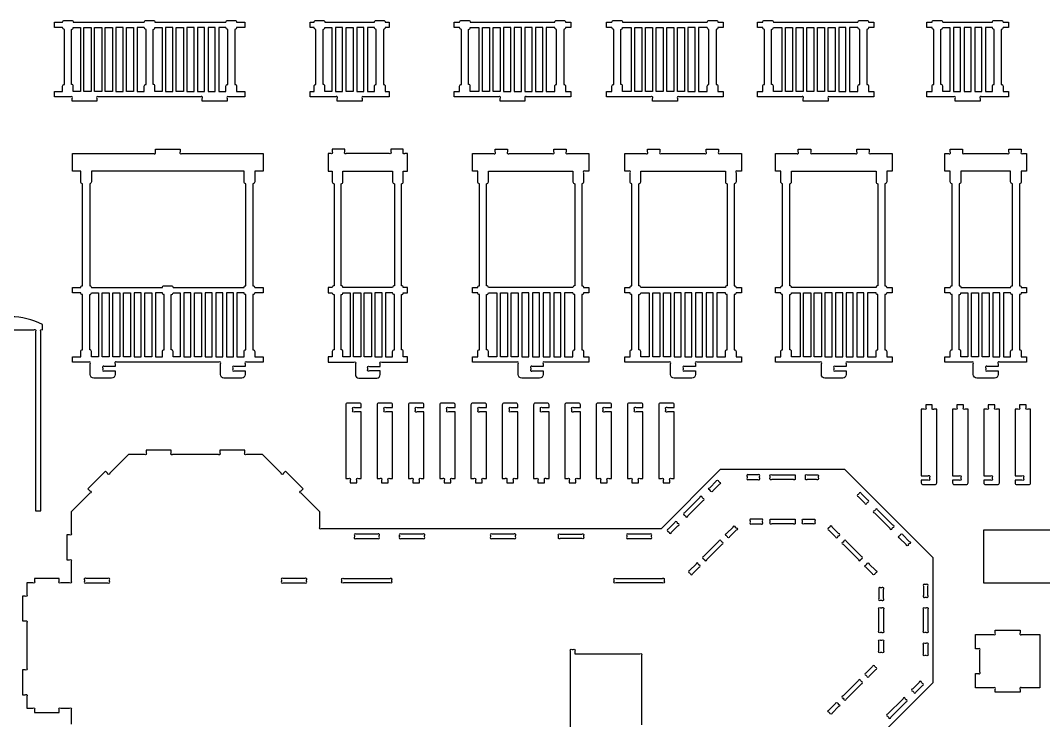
# Model space of a CAD drawing. Extents: x -923 to 1153, y -842 to 974.
# Drawn here: x -366 to 326, y 500 to 974 of the extents above; entities that cross this region are included whole.
import ezdxf

# ---------------------------------------------------------------- set-up
doc = ezdxf.new("R2010")
doc.units = 0
doc.header["$MEASUREMENT"] = 0
doc.layers.get('0').update_dxf_attribs({"linetype": 'CONTINUOUS'})

msp = doc.modelspace()

# ---------------------------------------------------------------- linework, layer by layer
for points in [[(-243.1, 918.91), (-243.1, 920.85, 1), (-244.16, 921.91), (-278.69, 921.91), (-313.22, 921.91, 1), (-314.28, 920.85), (-314.28, 918.91), (-331.08, 918.91), (-331.08, 920.85, 1), (-332.15, 921.91), (-343.08, 921.91), (-343.08, 925.51), (-337.49, 925.51), (-337.49, 929.11, -0.414214), (-336.29, 930.31), (-336.29, 967.51, -0.414214), (-337.49, 968.71), (-343.08, 968.71), (-343.08, 972.31), (-337.49, 972.31, -0.414214), (-336.29, 973.51), (-331.49, 973.51, -0.414214), (-330.29, 972.31), (-282.29, 972.31, -0.414214), (-281.09, 973.51), (-276.29, 973.51, -0.414214), (-275.09, 972.31), (-227.09, 972.31, -0.414214), (-225.89, 973.51), (-221.09, 973.51, -0.414214), (-219.89, 972.31), (-214.3, 972.31), (-214.3, 968.71), (-219.89, 968.71, -0.414214), (-221.09, 967.51), (-221.09, 930.31, -0.414214), (-219.89, 929.11), (-219.89, 925.51), (-214.3, 925.51), (-214.3, 921.91), (-225.24, 921.91, 1), (-226.3, 920.85), (-226.3, 918.91)], [(-330.29, 925.51), (-330.29, 929.11, 0.414214), (-331.49, 930.31), (-331.49, 967.51, 0.414214), (-330.29, 968.71), (-325.49, 968.71), (-325.49, 925.51)], [(-281.09, 930.31), (-281.09, 967.51, -0.414214), (-282.29, 968.71), (-287.09, 968.71), (-287.09, 925.51), (-282.29, 925.51), (-282.29, 929.11, -0.414214)], [(-276.29, 930.31), (-276.29, 967.51, 0.414214), (-275.09, 968.71), (-270.29, 968.71), (-270.29, 925.51), (-275.09, 925.51), (-275.09, 929.11, 0.414214)], [(-227.09, 925.51), (-227.09, 929.11, -0.414214), (-225.89, 930.31), (-225.89, 967.51, -0.414214), (-227.09, 968.71), (-231.89, 968.71), (-231.89, 925.51)], [(-151.86, 918.91), (-151.86, 920.85, 1), (-152.92, 921.91), (-170.22, 921.91), (-170.22, 925.51), (-167.46, 925.51), (-167.46, 929.11, -0.414214), (-166.26, 930.31), (-166.26, 967.51, -0.414214), (-167.46, 968.71), (-170.22, 968.71), (-170.22, 972.31), (-167.46, 972.31, -0.414214), (-166.26, 973.51), (-161.46, 973.51, -0.414214), (-160.26, 972.31), (-126.66, 972.31, -0.414214), (-125.46, 973.51), (-120.66, 973.51, -0.414214), (-119.46, 972.31), (-116.7, 972.31), (-116.7, 968.71), (-119.46, 968.71, -0.414214), (-120.66, 967.51), (-120.66, 930.31, -0.414214), (-119.46, 929.11), (-119.46, 925.51), (-116.7, 925.51), (-116.7, 921.91), (-134, 921.91, 1), (-135.06, 920.85), (-135.06, 918.91)], [(-161.46, 930.31), (-161.46, 967.51, 0.414214), (-160.26, 968.71), (-155.46, 968.71), (-155.46, 925.51), (-160.26, 925.51), (-160.26, 929.11, 0.414214)], [(-125.46, 930.31), (-125.46, 967.51, -0.414214), (-126.66, 968.71), (-131.46, 968.71), (-131.46, 925.51), (-126.66, 925.51), (-126.66, 929.11, -0.414214)], [(-41.75, 918.91), (-41.75, 920.85, 1), (-42.81, 921.91), (-72.76, 921.91), (-72.76, 925.51), (-69.15, 925.51), (-69.15, 929.11, -0.414214), (-67.95, 930.31), (-67.95, 967.51, -0.414214), (-69.15, 968.71), (-72.76, 968.71), (-72.76, 972.31), (-69.15, 972.31, -0.414214), (-67.95, 973.51), (-63.15, 973.51, -0.414214), (-61.95, 972.31), (-4.74, 972.31, -0.414214), (-3.54, 973.51), (1.26, 973.51, -0.414214), (2.46, 972.31), (6.07, 972.31), (6.07, 968.71), (2.46, 968.71, -0.414214), (1.26, 967.51), (1.26, 930.31, -0.414214), (2.46, 929.11), (2.46, 925.51), (6.07, 925.51), (6.07, 921.91), (-23.89, 921.91, 1), (-24.95, 920.85), (-24.95, 918.91)], [(-56.15, 925.51), (-61.95, 925.51), (-61.95, 929.11, 0.414214), (-63.15, 930.31), (-63.15, 967.51, 0.414214), (-61.95, 968.71), (-56.15, 968.71)], [(-10.55, 925.51), (-4.74, 925.51), (-4.74, 929.11, -0.414214), (-3.54, 930.31), (-3.54, 967.51, -0.414214), (-4.74, 968.71), (-10.55, 968.71)], [(61.26, 918.91), (61.26, 920.85, 1), (60.2, 921.91), (30.24, 921.91), (30.24, 925.51), (33.85, 925.51), (33.85, 929.11, -0.414214), (35.05, 930.31), (35.05, 967.51, -0.414214), (33.85, 968.71), (30.24, 968.71), (30.24, 972.31), (33.85, 972.31, -0.414214), (35.05, 973.51), (39.85, 973.51, -0.414214), (41.05, 972.31), (98.26, 972.31, -0.414214), (99.46, 973.51), (104.26, 973.51, -0.414214), (105.46, 972.31), (109.07, 972.31), (109.07, 968.71), (105.46, 968.71, -0.414214), (104.26, 967.51), (104.26, 930.31, -0.414214), (105.46, 929.11), (105.46, 925.51), (109.07, 925.51), (109.07, 921.91), (79.12, 921.91, 1), (78.06, 920.85), (78.06, 918.91)], [(46.86, 925.51), (41.05, 925.51), (41.05, 929.11, 0.414214), (39.85, 930.31), (39.85, 967.51, 0.414214), (41.05, 968.71), (46.86, 968.71)], [(92.46, 925.51), (98.26, 925.51), (98.26, 929.11, -0.414214), (99.46, 930.31), (99.46, 967.51, -0.414214), (98.26, 968.71), (92.46, 968.71)], [(163.18, 918.91), (163.18, 920.85, 1), (162.12, 921.91), (132.16, 921.91), (132.16, 925.51), (135.77, 925.51), (135.77, 929.11, -0.414214), (136.97, 930.31), (136.97, 967.51, -0.414214), (135.77, 968.71), (132.16, 968.71), (132.16, 972.31), (135.77, 972.31, -0.414214), (136.97, 973.51), (141.77, 973.51, -0.414214), (142.97, 972.31), (200.18, 972.31, -0.414214), (201.38, 973.51), (206.18, 973.51, -0.414214), (207.38, 972.31), (210.99, 972.31), (210.99, 968.71), (207.38, 968.71, -0.414214), (206.18, 967.51), (206.18, 930.31, -0.414214), (207.38, 929.11), (207.38, 925.51), (210.99, 925.51), (210.99, 921.91), (181.04, 921.91, 1), (179.98, 920.85), (179.98, 918.91)], [(148.78, 925.51), (142.97, 925.51), (142.97, 929.11, 0.414214), (141.77, 930.31), (141.77, 967.51, 0.414214), (142.97, 968.71), (148.78, 968.71)], [(194.38, 925.51), (200.18, 925.51), (200.18, 929.11, -0.414214), (201.38, 930.31), (201.38, 967.51, -0.414214), (200.18, 968.71), (194.38, 968.71)], [(265.89, 918.91), (265.89, 920.85, 1), (264.83, 921.91), (246.68, 921.91), (246.68, 925.51), (250.29, 925.51), (250.29, 929.11, -0.414214), (251.49, 930.31), (251.49, 967.51, -0.414214), (250.29, 968.71), (246.68, 968.71), (246.68, 972.31), (250.29, 972.31, -0.414214), (251.49, 973.51), (256.29, 973.51, -0.414214), (257.49, 972.31), (291.09, 972.31, -0.414214), (292.29, 973.51), (297.09, 973.51, -0.414214), (298.29, 972.31), (301.9, 972.31), (301.9, 968.71), (298.29, 968.71, -0.414214), (297.09, 967.51), (297.09, 930.31, -0.414214), (298.29, 929.11), (298.29, 925.51), (301.9, 925.51), (301.9, 921.91), (283.75, 921.91, 1), (282.69, 920.85), (282.69, 918.91)], [(256.29, 930.31), (256.29, 967.51, 0.414214), (257.49, 968.71), (262.29, 968.71), (262.29, 925.51), (257.49, 925.51), (257.49, 929.11, 0.414214)], [(292.29, 930.31), (292.29, 967.51, -0.414214), (291.09, 968.71), (286.29, 968.71), (286.29, 925.51), (291.09, 925.51), (291.09, 929.11, -0.414214)], [(-318.82, 734.13), (-318.82, 741.46, 1), (-319.88, 742.53), (-330.82, 742.53), (-330.82, 746.13), (-325.23, 746.13), (-325.23, 749.73, -0.414214), (-324.03, 750.93), (-324.03, 788.13, -0.414214), (-325.23, 789.33), (-330.82, 789.33), (-330.82, 792.93), (-325.23, 792.93, -0.414214), (-324.03, 794.13), (-324.03, 863.13, -0.414214), (-325.23, 864.33), (-325.23, 871.53), (-330.82, 871.53), (-330.82, 883.53), (-275.89, 883.53, 1), (-274.83, 884.59), (-274.83, 886.53), (-258.03, 886.53), (-258.03, 884.59, 1), (-256.97, 883.53), (-202.04, 883.53), (-202.04, 871.53), (-207.63, 871.53), (-207.63, 864.33, -0.414214), (-208.83, 863.13), (-208.83, 794.13, -0.414214), (-207.63, 792.93), (-202.04, 792.93), (-202.04, 789.33), (-207.63, 789.33, -0.414214), (-208.83, 788.13), (-208.83, 750.93, -0.414214), (-207.63, 749.73), (-207.63, 746.13), (-202.04, 746.13), (-202.04, 742.53), (-212.98, 742.53, 1), (-214.04, 741.46), (-214.04, 739.53), (-221.38, 739.53, 1), (-222.44, 738.46), (-222.44, 737.59, 1), (-221.38, 736.53), (-214.04, 736.53), (-214.04, 734.13, -0.414214), (-216.44, 731.73), (-228.44, 731.73, -0.414214), (-230.84, 734.13), (-230.84, 741.46, 1), (-231.9, 742.53), (-266.43, 742.53), (-300.96, 742.53, 1), (-302.02, 741.46), (-302.02, 739.53), (-309.36, 739.53, 1), (-310.42, 738.46), (-310.42, 737.59, 1), (-309.36, 736.53), (-302.02, 736.53), (-302.02, 734.13, -0.414214), (-304.42, 731.73), (-316.42, 731.73, -0.414214)], [(-157.96, 742.53), (-140.66, 742.52, -1), (-139.6, 741.45), (-139.6, 741.03), (-139.6, 734.13, 0.414214), (-137.2, 731.73), (-125.2, 731.73, 0.414214), (-122.8, 734.13), (-122.8, 736.53), (-130.14, 736.53, -1), (-131.2, 737.59), (-131.2, 738.46, -1), (-130.14, 739.53), (-122.8, 739.53), (-122.8, 741.46, -1), (-121.74, 742.53), (-104.44, 742.53), (-104.44, 746.13), (-107.2, 746.13), (-107.2, 749.73, 0.414214), (-108.4, 750.93), (-108.4, 788.13, 0.414214), (-107.2, 789.33), (-104.44, 789.33), (-104.44, 792.93), (-107.2, 792.93, 0.414214), (-108.4, 794.13), (-108.4, 863.13, 0.414214), (-107.2, 864.33), (-107.2, 871.53), (-104.44, 871.53), (-104.44, 883.53), (-106.14, 883.53, -1), (-107.2, 884.59), (-107.2, 886.53), (-115.6, 886.53), (-115.6, 884.59, -1), (-116.66, 883.53), (-145.74, 883.53, -1), (-146.8, 884.59), (-146.8, 886.53), (-155.2, 886.53), (-155.2, 884.59, -1), (-156.26, 883.53), (-157.96, 883.53), (-157.96, 871.53), (-155.2, 871.53), (-155.2, 864.33, 0.414214), (-154, 863.13), (-154, 794.13, 0.414214), (-155.2, 792.93), (-157.96, 792.93), (-157.96, 789.33), (-155.2, 789.33, 0.414214), (-154, 788.13), (-154, 750.93, 0.414214), (-155.2, 749.73), (-155.2, 746.13), (-157.96, 746.13)], [(-56.89, 792.93, -0.414214), (-55.69, 794.13), (-55.69, 863.13, -0.414214), (-56.89, 864.33), (-56.89, 871.53), (-60.5, 871.53), (-60.5, 883.53), (-46.15, 883.53, 1), (-45.09, 884.59), (-45.09, 886.53), (-36.69, 886.53), (-36.69, 884.59, 1), (-35.63, 883.53), (-6.55, 883.53, 1), (-5.49, 884.59), (-5.49, 886.53), (2.91, 886.53), (2.91, 884.59, 1), (3.97, 883.53), (18.33, 883.53), (18.33, 871.53), (15.78, 871.53, 1), (14.72, 870.46), (14.72, 864.33, -0.414214), (13.52, 863.13), (13.52, 794.13, -0.414214), (14.72, 792.93), (18.33, 792.93), (18.33, 789.33), (14.72, 789.33, -0.414214), (13.52, 788.13), (13.52, 750.93, -0.414214), (14.72, 749.73), (14.72, 746.13), (18.33, 746.13), (18.33, 742.53), (-11.63, 742.53, 1), (-12.69, 741.46), (-12.69, 739.53), (-20.03, 739.53, 1), (-21.09, 738.46), (-21.09, 737.59, 1), (-20.03, 736.53), (-12.69, 736.53), (-12.69, 734.13, -0.414214), (-15.09, 731.73), (-27.09, 731.73, -0.414214), (-29.49, 734.13), (-29.49, 741.46, 1), (-30.55, 742.53), (-60.5, 742.53), (-60.5, 746.13), (-56.89, 746.13), (-56.89, 749.73, -0.414214), (-55.69, 750.93), (-55.69, 788.13, -0.414214), (-56.89, 789.33), (-60.5, 789.33), (-60.5, 792.93)], [(46.11, 792.93, -0.414214), (47.31, 794.13), (47.31, 863.13, -0.414214), (46.11, 864.33), (46.11, 870.46, 1), (45.05, 871.53), (42.5, 871.53), (42.5, 883.53), (56.86, 883.53, 1), (57.92, 884.59), (57.92, 886.53), (66.32, 886.53), (66.32, 884.59, 1), (67.38, 883.53), (96.46, 883.53, 1), (97.52, 884.59), (97.52, 886.53), (105.92, 886.53), (105.92, 884.59, 1), (106.98, 883.53), (121.33, 883.53), (121.33, 871.53), (118.78, 871.53, 1), (117.72, 870.46), (117.72, 864.33, -0.414214), (116.52, 863.13), (116.52, 794.13, -0.414214), (117.72, 792.93), (121.33, 792.93), (121.33, 789.33), (117.72, 789.33, -0.414214), (116.52, 788.13), (116.52, 750.93, -0.414214), (117.72, 749.73), (117.72, 746.13), (121.33, 746.13), (121.33, 742.53), (91.38, 742.53, 1), (90.32, 741.46), (90.32, 739.53), (82.98, 739.53, 1), (81.92, 738.46), (81.92, 737.59, 1), (82.98, 736.53), (90.32, 736.53), (90.32, 734.13, -0.414214), (87.92, 731.73), (75.92, 731.73, -0.414214), (73.52, 734.13), (73.52, 741.46, 1), (72.46, 742.53), (42.5, 742.53), (42.5, 746.13), (46.11, 746.13), (46.11, 749.73, -0.414214), (47.31, 750.93), (47.31, 788.13, -0.414214), (46.11, 789.33), (42.5, 789.33), (42.5, 792.93)], [(148.03, 792.93, -0.414214), (149.23, 794.13), (149.23, 863.13, -0.414214), (148.03, 864.33), (148.03, 871.53), (144.42, 871.53), (144.42, 883.53), (158.78, 883.53, 1), (159.84, 884.59), (159.84, 886.53), (168.24, 886.53), (168.24, 884.59, 1), (169.3, 883.53), (198.38, 883.53, 1), (199.44, 884.59), (199.44, 886.53), (207.84, 886.53), (207.84, 884.59, 1), (208.9, 883.53), (223.25, 883.53), (223.25, 871.53), (219.64, 871.53), (219.64, 864.33, -0.414214), (218.44, 863.13), (218.44, 794.13, -0.414214), (219.64, 792.93), (223.25, 792.93), (223.25, 789.33), (219.64, 789.33, -0.414214), (218.44, 788.13), (218.44, 750.93, -0.414214), (219.64, 749.73), (219.64, 746.13), (223.25, 746.13), (223.25, 742.53), (193.3, 742.53, 1), (192.24, 741.46), (192.24, 739.53), (184.9, 739.53, 1), (183.84, 738.46), (183.84, 737.59, 1), (184.9, 736.53), (192.24, 736.53), (192.24, 734.13, -0.414214), (189.84, 731.73), (177.84, 731.73, -0.414214), (175.44, 734.13), (175.44, 741.46, 1), (174.38, 742.53), (144.42, 742.53), (144.42, 746.13), (148.03, 746.13), (148.03, 749.73, -0.414214), (149.23, 750.93), (149.23, 788.13, -0.414214), (148.03, 789.33), (144.42, 789.33), (144.42, 792.93)], [(258.94, 746.13), (262.55, 746.13), (262.55, 749.73, -0.414214), (263.75, 750.93), (263.75, 788.13, -0.414214), (262.55, 789.33), (258.94, 789.33), (258.94, 792.93), (262.55, 792.93, -0.414214), (263.75, 794.13), (263.75, 863.13, -0.414214), (262.55, 864.33), (262.55, 871.53), (258.94, 871.53), (258.94, 883.53), (261.49, 883.53, 1), (262.55, 884.59), (262.55, 886.53), (270.95, 886.53), (270.95, 884.59, 1), (272.01, 883.53), (301.09, 883.53, 1), (302.15, 884.59), (302.15, 886.53), (310.55, 886.53), (310.55, 884.59, 1), (311.61, 883.53), (314.16, 883.53), (314.16, 871.53), (310.55, 871.53), (310.55, 864.33, -0.414214), (309.35, 863.13), (309.35, 794.13, -0.414214), (310.55, 792.93), (314.16, 792.93), (314.16, 789.33), (310.55, 789.33, -0.414214), (309.35, 788.13), (309.35, 750.93, -0.414214), (310.55, 749.73), (310.55, 746.13), (314.16, 746.13), (314.16, 742.53), (296.01, 742.53, 1), (294.95, 741.46), (294.95, 739.53), (287.61, 739.53, 1), (286.55, 738.46), (286.55, 737.59, 1), (287.61, 736.53), (294.95, 736.53), (294.95, 734.13, -0.414214), (292.55, 731.73), (280.55, 731.73, -0.414214), (278.15, 734.13), (278.15, 741.46, 1), (277.09, 742.53), (258.94, 742.53)], [(-213.63, 794.13), (-213.63, 863.13, -0.414214), (-214.83, 864.33), (-214.83, 871.53), (-318.03, 871.53), (-318.03, 864.33, -0.414214), (-319.23, 863.13), (-319.23, 794.13, -0.414214), (-318.03, 792.93), (-270.03, 792.93, -0.414214), (-268.83, 794.13), (-264.03, 794.13, -0.414214), (-262.83, 792.93), (-214.83, 792.93, -0.414214)], [(-114.4, 792.93), (-148, 792.93, 0.414214), (-149.2, 794.13), (-149.2, 863.13, 0.414214), (-148, 864.33), (-148, 871.53), (-114.4, 871.53), (-114.4, 864.33, 0.414214), (-113.2, 863.13), (-113.2, 794.13, 0.414214)], [(7.52, 792.93), (-49.69, 792.93, 0.414214), (-50.89, 794.13), (-50.89, 863.13, 0.414214), (-49.69, 864.33), (-49.69, 871.53), (7.52, 871.53), (7.52, 864.33, 0.414214), (8.72, 863.13), (8.72, 794.13, 0.414214)], [(110.52, 792.93), (53.31, 792.93, 0.414214), (52.11, 794.13), (52.11, 863.13, 0.414214), (53.31, 864.33), (53.31, 871.53), (110.52, 871.53), (110.52, 864.33, 0.414214), (111.72, 863.13), (111.72, 794.13, 0.414214)], [(212.44, 792.93), (155.23, 792.93, 0.414214), (154.03, 794.13), (154.03, 863.13, 0.414214), (155.23, 864.33), (155.23, 871.53), (212.44, 871.53), (212.44, 864.33, 0.414214), (213.64, 863.13), (213.64, 794.13, 0.414214)], [(303.35, 792.93, -0.414214), (304.55, 794.13), (304.55, 863.13, -0.414214), (303.35, 864.33), (303.35, 871.53), (269.75, 871.53), (269.75, 864.33, -0.414214), (268.55, 863.13), (268.55, 794.13, -0.414214), (269.75, 792.93)], [(-318.03, 746.13), (-318.03, 749.73, 0.414214), (-319.23, 750.93), (-319.23, 788.13, 0.414214), (-318.03, 789.33), (-313.23, 789.33), (-313.23, 746.13)], [(-268.83, 750.93), (-268.83, 788.13, -0.414214), (-270.03, 789.33), (-274.83, 789.33), (-274.83, 746.13), (-270.03, 746.13), (-270.03, 749.73, -0.414214)], [(-264.03, 750.93), (-264.03, 788.13, 0.414214), (-262.83, 789.33), (-258.03, 789.33), (-258.03, 746.13), (-262.83, 746.13), (-262.83, 749.73, 0.414214)], [(-214.83, 746.13), (-214.83, 749.73, -0.414214), (-213.63, 750.93), (-213.63, 788.13, -0.414214), (-214.83, 789.33), (-219.63, 789.33), (-219.63, 746.13)], [(-149.2, 750.93), (-149.2, 788.13, 0.414214), (-148, 789.33), (-143.2, 789.33), (-143.2, 746.13), (-148, 746.13), (-148, 749.73, 0.414214)], [(-113.2, 750.93), (-113.2, 788.13, -0.414214), (-114.4, 789.33), (-119.2, 789.33), (-119.2, 746.13), (-114.4, 746.13), (-114.4, 749.73, -0.414214)], [(-43.89, 746.13), (-49.69, 746.13), (-49.69, 749.73, 0.414214), (-50.89, 750.93), (-50.89, 788.13, 0.414214), (-49.69, 789.33), (-43.89, 789.33)], [(1.71, 746.13), (7.52, 746.13), (7.52, 749.73, -0.414214), (8.72, 750.93), (8.72, 788.13, -0.414214), (7.52, 789.33), (1.71, 789.33)], [(59.12, 746.13), (53.31, 746.13), (53.31, 749.73, 0.414214), (52.11, 750.93), (52.11, 788.13, 0.414214), (53.31, 789.33), (59.12, 789.33)], [(104.72, 746.13), (110.52, 746.13), (110.52, 749.73, -0.414214), (111.72, 750.93), (111.72, 788.13, -0.414214), (110.52, 789.33), (104.72, 789.33)], [(161.04, 746.13), (155.23, 746.13), (155.23, 749.73, 0.414214), (154.03, 750.93), (154.03, 788.13, 0.414214), (155.23, 789.33), (161.04, 789.33)], [(206.64, 746.13), (212.44, 746.13), (212.44, 749.73, -0.414214), (213.64, 750.93), (213.64, 788.13, -0.414214), (212.44, 789.33), (206.64, 789.33)], [(268.55, 750.93), (268.55, 788.13, 0.414214), (269.75, 789.33), (274.55, 789.33), (274.55, 746.13), (269.75, 746.13), (269.75, 749.73, 0.414214)], [(304.55, 750.93), (304.55, 788.13, -0.414214), (303.35, 789.33), (298.55, 789.33), (298.55, 746.13), (303.35, 746.13), (303.35, 749.73, -0.414214)], [(-389.46, 641.96), (-389.46, 763.29, -1), (-388.4, 764.36), (-356.92, 764.36, -1), (-355.86, 763.29), (-355.86, 641.96), (-352.26, 641.96), (-352.26, 763.29, -1), (-351.2, 764.36), (-351.06, 764.36), (-351.06, 767.96, 0.238913), (-394.26, 767.96), (-394.26, 764.36), (-394.12, 764.36, -1), (-393.06, 763.29), (-393.06, 641.96)], [(-138.6, 660.85), (-138.6, 662.79, -1), (-137.54, 663.85), (-135.6, 663.85), (-135.6, 708.85), (-140.22, 708.85, -1), (-141.28, 709.91), (-141.28, 710.79, -1), (-140.22, 711.85), (-135.6, 711.85), (-135.6, 713.65, 0.414214), (-136.8, 714.85), (-144.88, 714.85, 0.414214), (-146.08, 713.65), (-146.08, 663.85), (-144.14, 663.85, -1), (-143.08, 662.79), (-143.08, 660.85)], [(-117.44, 660.85), (-117.44, 662.79, -1), (-116.38, 663.85), (-114.44, 663.85), (-114.44, 708.85), (-119.06, 708.85, -1), (-120.12, 709.91), (-120.12, 710.79, -1), (-119.06, 711.85), (-114.44, 711.85), (-114.44, 713.65, 0.414214), (-115.64, 714.85), (-123.72, 714.85, 0.414214), (-124.92, 713.65), (-124.92, 663.85), (-122.98, 663.85, -1), (-121.92, 662.79), (-121.92, 660.85)], [(-96.28, 660.85), (-96.28, 662.79, -1), (-95.22, 663.85), (-93.28, 663.85), (-93.28, 708.85), (-97.9, 708.85, -1), (-98.97, 709.91), (-98.97, 710.79, -1), (-97.9, 711.85), (-93.28, 711.85), (-93.28, 713.65, 0.414214), (-94.48, 714.85), (-102.57, 714.85, 0.414214), (-103.77, 713.65), (-103.77, 663.85), (-101.83, 663.85, -1), (-100.77, 662.79), (-100.77, 660.85)], [(-75.13, 660.85), (-75.13, 662.79, -1), (-74.07, 663.85), (-72.13, 663.85), (-72.13, 708.85), (-76.75, 708.85, -1), (-77.81, 709.91), (-77.81, 710.79, -1), (-76.75, 711.85), (-72.13, 711.85), (-72.13, 713.65, 0.414214), (-73.33, 714.85), (-81.41, 714.85, 0.414214), (-82.61, 713.65), (-82.61, 663.85), (-80.67, 663.85, -1), (-79.61, 662.79), (-79.61, 660.85)], [(-53.97, 660.85), (-53.97, 662.79, -1), (-52.91, 663.85), (-50.97, 663.85), (-50.97, 708.85), (-55.59, 708.85, -1), (-56.65, 709.91), (-56.65, 710.79, -1), (-55.59, 711.85), (-50.97, 711.85), (-50.97, 713.65, 0.414214), (-52.17, 714.85), (-60.25, 714.85, 0.414214), (-61.45, 713.65), (-61.45, 663.85), (-59.51, 663.85, -1), (-58.45, 662.79), (-58.45, 660.85)], [(-32.81, 660.85), (-32.81, 662.79, -1), (-31.75, 663.85), (-29.81, 663.85), (-29.81, 708.85), (-34.43, 708.85, -1), (-35.49, 709.91), (-35.49, 710.79, -1), (-34.43, 711.85), (-29.81, 711.85), (-29.81, 713.65, 0.414214), (-31.01, 714.85), (-39.09, 714.85, 0.414214), (-40.29, 713.65), (-40.29, 663.85), (-38.35, 663.85, -1), (-37.29, 662.79), (-37.29, 660.85)], [(-11.66, 660.85), (-11.66, 662.79, -1), (-10.59, 663.85), (-8.66, 663.85), (-8.66, 708.85), (-13.28, 708.85, -1), (-14.34, 709.91), (-14.34, 710.79, -1), (-13.28, 711.85), (-8.66, 711.85), (-8.66, 713.65, 0.414214), (-9.86, 714.85), (-17.94, 714.85, 0.414214), (-19.14, 713.65), (-19.14, 663.85), (-17.2, 663.85, -1), (-16.14, 662.79), (-16.14, 660.85)], [(9.5, 660.85), (9.5, 662.79, -1), (10.56, 663.85), (12.5, 663.85), (12.5, 708.85), (7.88, 708.85, -1), (6.82, 709.91), (6.82, 710.79, -1), (7.88, 711.85), (12.5, 711.85), (12.5, 713.65, 0.414214), (11.3, 714.85), (3.22, 714.85, 0.414214), (2.02, 713.65), (2.02, 663.85), (3.96, 663.85, -1), (5.02, 662.79), (5.02, 660.85)], [(30.66, 660.85), (30.66, 662.79, -1), (31.72, 663.85), (33.66, 663.85), (33.66, 708.85), (29.04, 708.85, -1), (27.98, 709.91), (27.98, 710.79, -1), (29.04, 711.85), (33.66, 711.85), (33.66, 713.65, 0.414214), (32.46, 714.85), (24.38, 714.85, 0.414214), (23.18, 713.65), (23.18, 663.85), (25.12, 663.85, -1), (26.18, 662.79), (26.18, 660.85)], [(51.82, 660.85), (51.82, 662.79, -1), (52.88, 663.85), (54.82, 663.85), (54.82, 708.85), (50.2, 708.85, -1), (49.13, 709.91), (49.13, 710.79, -1), (50.2, 711.85), (54.82, 711.85), (54.82, 713.65, 0.414214), (53.62, 714.85), (45.53, 714.85, 0.414214), (44.33, 713.65), (44.33, 663.85), (46.27, 663.85, -1), (47.33, 662.79), (47.33, 660.85)], [(72.97, 660.85), (72.97, 662.79, -1), (74.03, 663.85), (75.97, 663.85), (75.97, 708.85), (71.35, 708.85, -1), (70.29, 709.91), (70.29, 710.79, -1), (71.35, 711.85), (75.97, 711.85), (75.97, 713.65, 0.414214), (74.77, 714.85), (66.69, 714.85, 0.414214), (65.49, 713.65), (65.49, 663.85), (67.43, 663.85, -1), (68.49, 662.79), (68.49, 660.85)], [(245.95, 713.67), (245.95, 711.73, -1), (244.89, 710.67), (242.95, 710.67), (242.95, 665.67), (247.57, 665.67, -1), (248.63, 664.61), (248.63, 663.73, -1), (247.57, 662.67), (242.95, 662.67), (242.95, 660.87, 0.414214), (244.15, 659.67), (252.23, 659.67, 0.414214), (253.43, 660.87), (253.43, 710.67), (251.5, 710.67, -1), (250.43, 711.73), (250.43, 713.67)], [(267.11, 713.67), (267.11, 711.73, -1), (266.05, 710.67), (264.11, 710.67), (264.11, 665.67), (268.73, 665.67, -1), (269.79, 664.61), (269.79, 663.73, -1), (268.73, 662.67), (264.11, 662.67), (264.11, 660.87, 0.414214), (265.31, 659.67), (273.39, 659.67, 0.414214), (274.59, 660.87), (274.59, 710.67), (272.65, 710.67, -1), (271.59, 711.73), (271.59, 713.67)], [(288.27, 713.67), (288.27, 711.73, -1), (287.21, 710.67), (285.27, 710.67), (285.27, 665.67), (289.89, 665.67, -1), (290.95, 664.61), (290.95, 663.73, -1), (289.89, 662.67), (285.27, 662.67), (285.27, 660.87, 0.414214), (286.47, 659.67), (294.55, 659.67, 0.414214), (295.75, 660.87), (295.75, 710.67), (293.81, 710.67, -1), (292.75, 711.73), (292.75, 713.67)], [(309.42, 713.67), (309.42, 711.73, -1), (308.36, 710.67), (306.42, 710.67), (306.42, 665.67), (311.05, 665.67, -1), (312.11, 664.61), (312.11, 663.73, -1), (311.05, 662.67), (306.42, 662.67), (306.42, 660.87, 0.414214), (307.62, 659.67), (315.71, 659.67, 0.414214), (316.91, 660.87), (316.91, 710.67), (314.97, 710.67, -1), (313.91, 711.73), (313.91, 713.67)], [(132.55, 666.22), (126.28, 666.22, 1), (125.21, 665.16), (125.21, 664.28, 1), (126.28, 663.22), (132.55, 663.22, 1), (133.61, 664.28), (133.61, 665.16, 1)], [(157.61, 665.16), (157.61, 664.28, -1), (156.55, 663.22), (141.88, 663.22, -1), (140.81, 664.28), (140.81, 665.16, -1), (141.88, 666.22), (156.55, 666.22, -1)], [(173.21, 665.16), (173.21, 664.28, -1), (172.15, 663.22), (165.88, 663.22, -1), (164.81, 664.28), (164.81, 665.16, -1), (165.88, 666.22), (172.15, 666.22, -1)], [(105.88, 662.04), (106.5, 661.42, -1), (106.5, 659.91), (102.06, 655.48, -1), (100.56, 655.48), (99.94, 656.1, -1), (99.94, 657.6), (104.37, 662.04, -1)], [(93.34, 651.01), (82.97, 640.63, 1), (82.97, 639.13), (83.59, 638.51, 1), (85.09, 638.51), (95.46, 648.88, 1), (95.46, 650.39), (94.85, 651.01, 1)], [(200.28, 651.57), (204.72, 647.13, 1), (206.22, 647.13), (206.84, 647.75, 1), (206.84, 649.25), (202.4, 653.69, 1), (200.9, 653.69), (200.28, 653.07, 1)], [(211.93, 642.66), (211.31, 642.04, 1), (211.31, 640.54), (221.69, 630.16, 1), (223.19, 630.16), (223.81, 630.78, 1), (223.81, 632.28), (213.43, 642.66, 1)], [(134.66, 636.22), (128.38, 636.22, 1), (127.32, 635.16), (127.32, 634.28, 1), (128.38, 633.22), (134.66, 633.22, 1), (135.72, 634.28), (135.72, 635.16, 1)], [(157.61, 635.16), (157.61, 634.28, -1), (156.55, 633.22), (141.88, 633.22, -1), (140.81, 634.28), (140.81, 635.16, -1), (141.88, 636.22), (156.55, 636.22, -1)], [(170.04, 633.22), (163.77, 633.22, -1), (162.71, 634.28), (162.71, 635.16, -1), (163.77, 636.22), (170.04, 636.22, -1), (171.11, 635.16), (171.11, 634.28, -1)], [(76.37, 634.03), (71.94, 629.6, 1), (71.94, 628.1), (72.55, 627.48, 1), (74.06, 627.48), (78.49, 631.91, 1), (78.49, 633.42), (77.88, 634.03, 1)], [(117.87, 628.86), (113.43, 624.43, -1), (111.93, 624.43), (111.31, 625.05, -1), (111.31, 626.55), (115.75, 630.99, -1), (117.25, 630.99), (117.87, 630.37, -1)], [(181.17, 630.99), (180.55, 630.37, 1), (180.55, 628.86), (184.99, 624.43, 1), (186.49, 624.43), (187.11, 625.05, 1), (187.11, 626.55), (182.68, 630.99, 1)], [(-139.24, 623.29), (-124.56, 623.29, 1), (-123.5, 624.36), (-123.5, 625.23, 1), (-124.56, 626.29), (-139.24, 626.29, 1), (-140.3, 625.23), (-140.3, 624.36, 1)], [(-108.62, 623.29), (-93.95, 623.29, 1), (-92.89, 624.36), (-92.89, 625.23, 1), (-93.95, 626.29), (-108.62, 626.29, 1), (-109.69, 625.23), (-109.69, 624.36, 1)], [(-47.16, 623.29), (-32.48, 623.29, 1), (-31.42, 624.36), (-31.42, 625.23, 1), (-32.48, 626.29), (-47.16, 626.29, 1), (-48.22, 625.23), (-48.22, 624.36, 1)], [(-1.12, 626.29), (13.56, 626.29, -1), (14.62, 625.23), (14.62, 624.36, -1), (13.56, 623.29), (-1.12, 623.29, -1), (-2.18, 624.36), (-2.18, 625.23, -1)], [(59.6, 626.29), (44.92, 626.29, 1), (43.86, 625.23), (43.86, 624.36, 1), (44.92, 623.29), (59.6, 623.29, 1), (60.66, 624.36), (60.66, 625.23, 1)], [(230.4, 625.69), (234.84, 621.25, -1), (234.84, 619.75), (234.22, 619.13, -1), (232.72, 619.13), (228.28, 623.57, -1), (228.28, 625.07), (228.9, 625.69, -1)], [(106.21, 621.44), (95.83, 611.07, 1), (95.83, 609.57), (96.45, 608.95, 1), (97.95, 608.95), (108.33, 619.32, 1), (108.33, 620.83), (107.71, 621.44, 1)], [(202.59, 611.07), (192.22, 621.44, 1), (190.71, 621.44), (190.1, 620.83, 1), (190.1, 619.32), (200.47, 608.95, 1), (201.97, 608.95), (202.59, 609.57, 1)], [(90.73, 605.96), (86.29, 601.53, 1), (86.29, 600.02), (86.91, 599.4, 1), (88.41, 599.4), (92.85, 603.84, 1), (92.85, 605.34), (92.23, 605.96, 1)], [(207.7, 605.96), (212.14, 601.53, -1), (212.14, 600.02), (211.52, 599.4, -1), (210.01, 599.4), (205.58, 603.84, -1), (205.58, 605.34), (206.2, 605.96, -1)], [(-321.64, 593.29), (-306.96, 593.29, 1), (-305.9, 594.36), (-305.9, 595.23, 1), (-306.96, 596.29), (-321.64, 596.29, 1), (-322.7, 595.23), (-322.7, 594.36, 1)], [(-188.44, 593.29), (-173.76, 593.29, 1), (-172.7, 594.36), (-172.7, 595.23, 1), (-173.76, 596.29), (-188.44, 596.29, 1), (-189.5, 595.23), (-189.5, 594.36, 1)], [(-147.64, 596.29), (-116.16, 596.29, -1), (-115.1, 595.23), (-115.1, 594.36, -1), (-116.16, 593.29), (-147.64, 593.29, -1), (-148.7, 594.36), (-148.7, 595.23, -1)], [(36.52, 596.29), (68, 596.29, -1), (69.06, 595.23), (69.06, 594.36, -1), (68, 593.29), (36.52, 593.29, -1), (35.46, 594.36), (35.46, 595.23, -1)], [(215.43, 581.56), (216.3, 581.56, 1), (217.37, 582.62), (217.37, 588.9, 1), (216.3, 589.96), (215.43, 589.96, 1), (214.37, 588.9), (214.37, 582.62, 1)], [(244.37, 591), (244.37, 584.73, 1), (245.43, 583.66), (246.3, 583.66, 1), (247.37, 584.73), (247.37, 591, 1), (246.3, 592.06), (245.43, 592.06, 1)], [(217.37, 575.4), (217.37, 560.73, -1), (216.3, 559.66), (215.43, 559.66, -1), (214.37, 560.73), (214.37, 575.4, -1), (215.43, 576.46), (216.3, 576.46, -1)], [(247.37, 575.4), (247.37, 560.73, -1), (246.3, 559.66), (245.43, 559.66, -1), (244.37, 560.73), (244.37, 575.4, -1), (245.43, 576.46), (246.3, 576.46, -1)], [(323.05, 522.33), (310.8, 522.33, 1), (309.74, 521.27), (309.74, 519.33), (292.94, 519.33), (292.94, 521.27, 1), (291.88, 522.33), (279.62, 522.33), (279.62, 531.93), (281.56, 531.93, 1), (282.62, 532.99), (282.62, 547.67, 1), (281.56, 548.73), (279.62, 548.73), (279.62, 558.33), (291.88, 558.33, 1), (292.94, 559.39), (292.94, 561.33), (309.74, 561.33), (309.74, 559.39, 1), (310.8, 558.33), (323.05, 558.33)], [(215.43, 554.57), (216.3, 554.57, -1), (217.37, 553.51), (217.37, 547.23, -1), (216.3, 546.17), (215.43, 546.17, -1), (214.37, 547.23), (214.37, 553.51, -1)], [(247.37, 551.4), (247.37, 545.13, -1), (246.3, 544.06), (245.43, 544.06, -1), (244.37, 545.13), (244.37, 551.4, -1), (245.43, 552.46), (246.3, 552.46, -1)], [(210.01, 536.72), (205.58, 532.29, 1), (205.58, 530.78), (206.2, 530.16, 1), (207.7, 530.16), (212.14, 534.6, 1), (212.14, 536.1), (211.52, 536.72, 1)], [(192.22, 514.68), (202.59, 525.06, 1), (202.59, 526.56), (201.97, 527.18, 1), (200.47, 527.18), (190.1, 516.8, 1), (190.1, 515.3), (190.71, 514.68, 1)], [(239.35, 519.39), (243.78, 523.82, 1), (243.78, 525.33), (243.16, 525.94, 1), (241.66, 525.94), (237.22, 521.51, 1), (237.22, 520), (237.84, 519.39, 1)], [(186.49, 511.7), (187.11, 511.08, -1), (187.11, 509.58), (182.68, 505.14, -1), (181.17, 505.14), (180.55, 505.76, -1), (180.55, 507.26), (184.99, 511.7, -1)], [(230.63, 514.91), (220.25, 504.54, 1), (220.25, 503.03), (220.87, 502.42, 1), (222.38, 502.42), (232.75, 512.79, 1), (232.75, 514.29), (232.13, 514.91, 1)]]:
    msp.add_lwpolyline(points, format="xyb", close=True)
for points in [[(-323.09, 925.51), (-323.09, 968.71), (-318.29, 968.71), (-318.29, 925.51)], [(-315.89, 925.51), (-315.89, 968.71), (-311.09, 968.71), (-311.09, 925.51)], [(-308.69, 925.51), (-308.69, 968.71), (-303.89, 968.71), (-303.89, 925.51)], [(-301.49, 968.71), (-301.49, 925.51), (-296.69, 925.51), (-296.69, 968.71)], [(-294.29, 925.51), (-294.29, 968.71), (-289.49, 968.71), (-289.49, 925.51)], [(-263.09, 925.51), (-263.09, 968.71), (-267.89, 968.71), (-267.89, 925.51)], [(-255.89, 968.71), (-255.89, 925.51), (-260.69, 925.51), (-260.69, 968.71)], [(-248.69, 925.51), (-248.69, 968.71), (-253.49, 968.71), (-253.49, 925.51)], [(-241.49, 925.51), (-241.49, 968.71), (-246.29, 968.71), (-246.29, 925.51)], [(-234.29, 925.51), (-234.29, 968.71), (-239.09, 968.71), (-239.09, 925.51)], [(-148.26, 925.51), (-148.26, 968.71), (-153.06, 968.71), (-153.06, 925.51)], [(-141.06, 968.71), (-141.06, 925.51), (-145.86, 925.51), (-145.86, 968.71)], [(-133.86, 925.51), (-133.86, 968.71), (-138.66, 968.71), (-138.66, 925.51)], [(-53.75, 925.51), (-53.75, 968.71), (-48.95, 968.71), (-48.95, 925.51)], [(-46.55, 968.71), (-41.75, 968.71), (-41.75, 925.51), (-46.55, 925.51)], [(-34.55, 925.51), (-34.55, 968.71), (-39.35, 968.71), (-39.35, 925.51)], [(-32.15, 968.71), (-32.15, 925.51), (-27.35, 925.51), (-27.35, 968.71)], [(-20.15, 968.71), (-24.95, 968.71), (-24.95, 925.51), (-20.15, 925.51)], [(-12.95, 968.71), (-17.75, 968.71), (-17.75, 925.51), (-12.95, 925.51)], [(49.26, 925.51), (49.26, 968.71), (54.06, 968.71), (54.06, 925.51)], [(56.46, 968.71), (61.26, 968.71), (61.26, 925.51), (56.46, 925.51)], [(68.46, 968.71), (68.46, 925.51), (63.66, 925.51), (63.66, 968.71)], [(70.86, 925.51), (70.86, 968.71), (75.66, 968.71), (75.66, 925.51)], [(82.86, 968.71), (82.86, 925.51), (78.06, 925.51), (78.06, 968.71)], [(90.06, 968.71), (85.26, 968.71), (85.26, 925.51), (90.06, 925.51)], [(151.18, 925.51), (151.18, 968.71), (155.98, 968.71), (155.98, 925.51)], [(158.38, 968.71), (163.18, 968.71), (163.18, 925.51), (158.38, 925.51)], [(165.58, 968.71), (170.38, 968.71), (170.38, 925.51), (165.58, 925.51)], [(177.58, 968.71), (177.58, 925.51), (172.78, 925.51), (172.78, 968.71)], [(179.98, 925.51), (179.98, 968.71), (184.78, 968.71), (184.78, 925.51)], [(191.98, 968.71), (187.18, 968.71), (187.18, 925.51), (191.98, 925.51)], [(269.49, 925.51), (269.49, 968.71), (264.69, 968.71), (264.69, 925.51)], [(271.89, 968.71), (271.89, 925.51), (276.69, 925.51), (276.69, 968.71)], [(283.89, 925.51), (283.89, 968.71), (279.09, 968.71), (279.09, 925.51)], [(-310.83, 746.13), (-310.83, 789.33), (-306.03, 789.33), (-306.03, 746.13)], [(-303.63, 746.13), (-303.63, 789.33), (-298.83, 789.33), (-298.83, 746.13)], [(-296.43, 746.13), (-296.43, 789.33), (-291.63, 789.33), (-291.63, 746.13)], [(-289.23, 789.33), (-289.23, 746.13), (-284.43, 746.13), (-284.43, 789.33)], [(-282.03, 746.13), (-282.03, 789.33), (-277.23, 789.33), (-277.23, 746.13)], [(-250.83, 746.13), (-250.83, 789.33), (-255.63, 789.33), (-255.63, 746.13)], [(-243.63, 789.33), (-243.63, 746.13), (-248.43, 746.13), (-248.43, 789.33)], [(-236.43, 746.13), (-236.43, 789.33), (-241.23, 789.33), (-241.23, 746.13)], [(-229.23, 746.13), (-229.23, 789.33), (-234.03, 789.33), (-234.03, 746.13)], [(-222.03, 746.13), (-222.03, 789.33), (-226.83, 789.33), (-226.83, 746.13)], [(-140.8, 746.13), (-140.8, 789.33), (-136, 789.33), (-136, 746.13)], [(-133.6, 746.13), (-133.6, 789.33), (-128.8, 789.33), (-128.8, 746.13)], [(-126.4, 746.13), (-121.6, 746.13), (-121.6, 789.33), (-126.4, 789.33)], [(-41.49, 746.13), (-41.49, 789.33), (-36.69, 789.33), (-36.69, 746.13)], [(-34.29, 789.33), (-29.49, 789.33), (-29.49, 746.13), (-34.29, 746.13)], [(-22.29, 746.13), (-22.29, 789.33), (-27.09, 789.33), (-27.09, 746.13)], [(-19.89, 789.33), (-19.89, 746.13), (-15.09, 746.13), (-15.09, 789.33)], [(-7.89, 746.13), (-7.89, 789.33), (-12.69, 789.33), (-12.69, 746.13)], [(-0.69, 789.33), (-5.49, 789.33), (-5.49, 746.13), (-0.69, 746.13)], [(61.52, 746.13), (61.52, 789.33), (66.32, 789.33), (66.32, 746.13)], [(68.72, 789.33), (73.52, 789.33), (73.52, 746.13), (68.72, 746.13)], [(80.72, 746.13), (80.72, 789.33), (75.92, 789.33), (75.92, 746.13)], [(83.12, 789.33), (83.12, 746.13), (87.92, 746.13), (87.92, 789.33)], [(95.12, 746.13), (95.12, 789.33), (90.32, 789.33), (90.32, 746.13)], [(102.32, 789.33), (97.52, 789.33), (97.52, 746.13), (102.32, 746.13)], [(163.44, 746.13), (163.44, 789.33), (168.24, 789.33), (168.24, 746.13)], [(170.64, 789.33), (175.44, 789.33), (175.44, 746.13), (170.64, 746.13)], [(182.64, 746.13), (182.64, 789.33), (177.84, 789.33), (177.84, 746.13)], [(185.04, 789.33), (185.04, 746.13), (189.84, 746.13), (189.84, 789.33)], [(197.04, 746.13), (197.04, 789.33), (192.24, 789.33), (192.24, 746.13)], [(204.24, 789.33), (199.44, 789.33), (199.44, 746.13), (204.24, 746.13)], [(276.95, 746.13), (276.95, 789.33), (281.75, 789.33), (281.75, 746.13)], [(288.95, 789.33), (288.95, 746.13), (284.15, 746.13), (284.15, 789.33)], [(296.15, 746.13), (296.15, 789.33), (291.35, 789.33), (291.35, 746.13)]]:
    msp.add_lwpolyline(points, close=True)
for points in [[(298.55, 789.33), (298.55, 746.13)], [(-109.69, 624.36), (-109.69, 625.23)], [(202.59, 526.56), (201.97, 527.18)], [(202.59, 525.06), (192.22, 514.68)], [(190.71, 514.68), (190.1, 515.3)]]:
    msp.add_lwpolyline(points)
for points in [[(212.24, 487.19), (250.97, 525.92), (250.97, 610.21), (191.36, 669.82), (107.06, 669.82), (67.14, 629.89), (-162.64, 629.89, -1), (-163.7, 630.96), (-163.7, 641.29), (-176.34, 653.93, -1), (-176.34, 655.44), (-174.97, 656.81), (-186.85, 668.69), (-188.22, 667.32, -1), (-189.72, 667.32), (-202.36, 679.96), (-213.3, 679.96, -1), (-214.36, 681.02), (-214.36, 682.96), (-231.16, 682.96), (-231.16, 681.02, -1), (-232.22, 679.96), (-263.17, 679.96, -1), (-264.24, 681.02), (-264.24, 682.96), (-281.04, 682.96), (-281.04, 681.02, -1), (-282.1, 679.96), (-293.04, 679.96), (-305.68, 667.32, -1), (-307.18, 667.32), (-308.55, 668.69), (-320.43, 656.81), (-319.06, 655.44, -1), (-319.06, 653.93), (-331.7, 641.29), (-331.7, 626.76, -1), (-332.76, 625.69), (-334.7, 625.69), (-334.7, 608.89), (-332.76, 608.89, -1), (-331.7, 607.83), (-331.7, 594.36, -1), (-332.76, 593.29), (-338.74, 593.29, -1), (-339.8, 594.36), (-339.8, 596.29), (-356.6, 596.29), (-356.6, 594.36, -1), (-357.66, 593.29), (-361.7, 593.29), (-361.7, 585.36, -1), (-362.76, 584.29), (-364.7, 584.29), (-364.7, 567.49), (-362.76, 567.49, -1), (-361.7, 566.43), (-361.7, 535.48, -1), (-362.76, 534.42), (-364.7, 534.42), (-364.7, 517.62), (-362.76, 517.62, -1), (-361.7, 516.56), (-361.7, 508.62), (-357.66, 508.62, -1), (-356.6, 507.56), (-356.6, 505.62), (-339.8, 505.62), (-339.8, 507.56, -1), (-338.74, 508.62), (-332.76, 508.62, -1), (-331.7, 507.56), (-331.7, 497.68, -1)], [(335.18, 593.09), (285.28, 593.09), (285.28, 629.09), (335.18, 629.09, 1)], [(5.8, 443.16), (5.8, 547.23, -1), (6.86, 548.29), (7.74, 548.29, -1), (8.8, 547.23), (8.8, 545.29), (52.74, 545.29, -1), (53.8, 544.23), (53.8, 497.29)]]:
    msp.add_lwpolyline(points, format="xyb")

doc.saveas('drawing.dxf')
